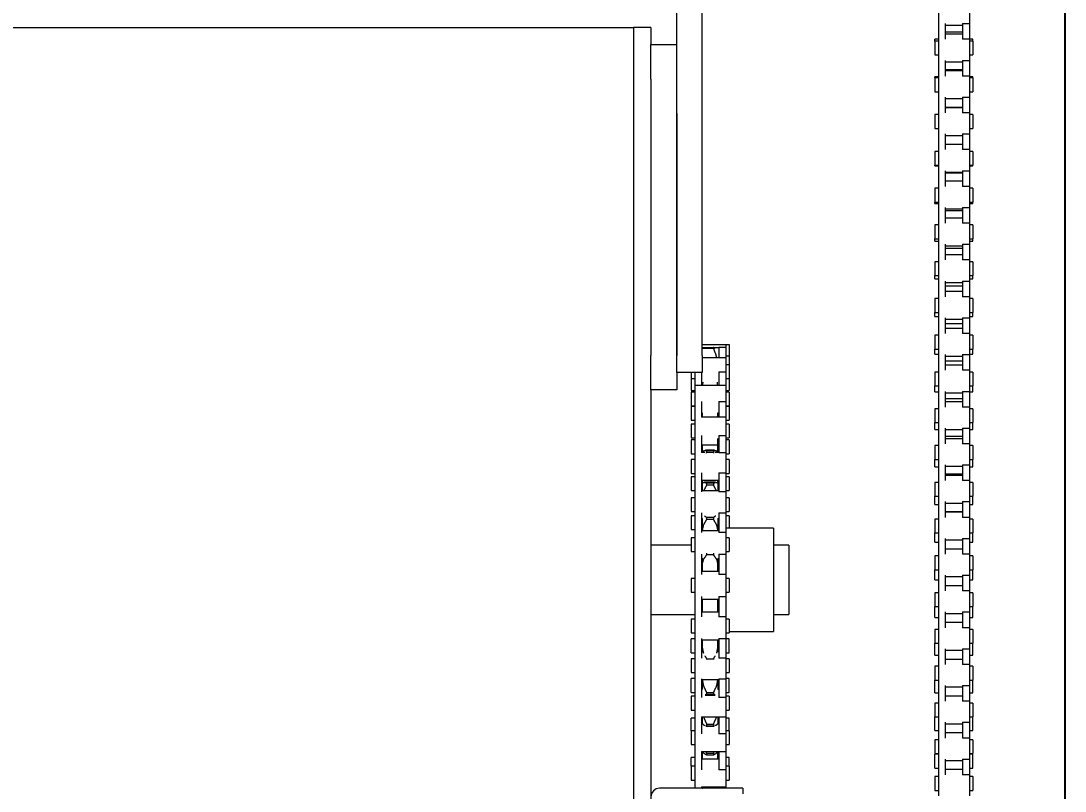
# Model space of a CAD drawing. Header units: inches. Extents: x 2.4 to 21.3, y 6.8 to 21.
# Drawn here: x 6.167 to 9.948, y 13.993 to 16.782 of the extents above; entities that cross this region are included whole.
import ezdxf

# ---------------------------------------------------------------- set-up
doc = ezdxf.new("R2010")
doc.units = ezdxf.units.IN
doc.header["$MEASUREMENT"] = 0
doc.header["$PDSIZE"] = -1
doc.layers.add('DIM', color=1, linetype='Continuous')
doc.styles.add('SLDTEXTSTYLE0', font='ARIAL.TTF', dxfattribs={"width": 0.7})
doc.dimstyles.new('SLDDIMSTYLE0', dxfattribs={"dimtxt": 0.15, "dimasz": 0.15, "dimexe": 0, "dimexo": 0.0625, "dimgap": 0.0375, "dimtad": 0, "dimtih": 1, "dimtoh": 1, "dimdec": 3, "dimlfac": 4, "dimrnd": 1e-09, "dimzin": 12, "dimdsep": 46, "dimtxsty": 'SLDTEXTSTYLE0', "dimsah": 1, "dimcen": 0.09, "dimadec": 0, "dimazin": 0, "dimtfac": 1, "dimtdec": 3, "dimtofl": 0, "dimtmove": 0, "dimatfit": 3, "dimfxl": 0, "dimtolj": 1, "dimtzin": 12, "dimarcsym": 0})

# ---------------------------------------------------------------- blocks, each defined once
blk = doc.blocks.new('*D20')
at = {"color": 0, "linetype": 'ByBlock', "lineweight": -2}
for p, q in [((8.4482, 16.8207), (8.4482, 20.6855)), ((8.5982, 20.6855), (8.7498, 20.6855)), ((9.7982, 20.6855), (9.6466, 20.6855)), ((9.9482, 13.6801), (9.9482, 20.6855))]:
    blk.add_line(p, q, dxfattribs=at)
at = {"color": 0, "linetype": 'ByBlock'}
for points in [[(8.4482, 20.6855), (8.5982, 20.7105), (8.5982, 20.6605)], [(9.9482, 20.6855), (9.7982, 20.7105), (9.7982, 20.6605)]]:
    blk.add_solid(points, dxfattribs=at)
at = {"layer": 'DEFPOINTS', "color": 0, "linetype": 'ByBlock'}
for p in [(8.4482, 16.7582), (9.9482, 13.6176)]:
    blk.add_point(p, dxfattribs=at)
at = {"color": 0, "linetype": 'ByBlock', "insert": (9.1982, 20.6855), "char_height": 0.15, "attachment_point": 5, "style": 'SLDTEXTSTYLE0'}
blk.add_mtext('6\\PSIDE ROOM', dxfattribs=at)

msp = doc.modelspace()

# ---------------------------------------------------------------- linework, layer by layer
at = {"color": 7, "linetype": 'Continuous', "lineweight": 15}
for p, q in [((8.54196, 16.57072), (8.54196, 17.10322)), ((8.63446, 15.57072), (8.63446, 17.10322)), ((9.48946, 16.84791), (9.48946, 16.77165)), ((9.60196, 16.84791), (9.60196, 16.77165)), ((2.38571, 16.75822), (8.38571, 16.75822)), ((8.44821, 16.75822), (8.38571, 16.75822)), ((8.38571, 16.75822), (8.38571, 12.25822)), ((8.44821, 16.75822), (8.44821, 16.69572)), ((9.48946, 16.77165), (9.48946, 16.7148)), ((9.51446, 16.77165), (9.51446, 16.7148)), ((9.57696, 16.77165), (9.60196, 16.77165)), ((9.57696, 16.77165), (9.57696, 16.7148)), ((9.60196, 16.77165), (9.60196, 16.7148)), ((9.47696, 16.70833), (9.47696, 16.71524)), ((9.48946, 16.71524), (9.48946, 16.63853)), ((9.60196, 16.7148), (9.57696, 16.7148)), ((9.60196, 16.7148), (9.60196, 16.63853)), ((9.61446, 16.70833), (9.61446, 16.71524)), ((8.44821, 16.57072), (8.44821, 16.69572)), ((8.44821, 16.69572), (8.54196, 16.69572)), ((8.44821, 16.69572), (8.54196, 16.69572)), ((8.44821, 16.57072), (8.44821, 16.69572)), ((9.47696, 16.70833), (9.47696, 16.65833)), ((9.61446, 16.70833), (9.61446, 16.65833)), ((9.48946, 16.63853), (9.48946, 16.58168)), ((9.51446, 16.63853), (9.51446, 16.58168)), ((9.57696, 16.63853), (9.60196, 16.63853)), ((9.57696, 16.63853), (9.57696, 16.58168)), ((9.60196, 16.63853), (9.60196, 16.58168)), ((8.44821, 16.57072), (8.44821, 15.57072)), ((8.44821, 16.57072), (8.44821, 15.57072)), ((8.54196, 16.50822), (8.54196, 16.57072)), ((9.47696, 16.57522), (9.47696, 16.57901)), ((9.47696, 16.57522), (9.47696, 16.52522)), ((9.48946, 16.58168), (9.48946, 16.50542)), ((9.60196, 16.58168), (9.57696, 16.58168)), ((9.60196, 16.58168), (9.60196, 16.50542)), ((9.61446, 16.57522), (9.61446, 16.57901)), ((9.61446, 16.57522), (9.61446, 16.52522)), ((8.54196, 16.44572), (8.54196, 16.50822)), ((9.48946, 16.50542), (9.48946, 16.44857)), ((9.51446, 16.50542), (9.51446, 16.44857)), ((9.57696, 16.50542), (9.60196, 16.50542)), ((9.57696, 16.50542), (9.57696, 16.44857)), ((9.60196, 16.50542), (9.60196, 16.44857)), ((9.48946, 16.44857), (9.48946, 16.3723)), ((9.60196, 16.44857), (9.57696, 16.44857)), ((9.60196, 16.44857), (9.60196, 16.3723)), ((8.54196, 15.57072), (8.54196, 16.44572)), ((8.54196, 16.44572), (8.54196, 15.57072)), ((8.54196, 16.44572), (8.54196, 15.57072)), ((9.47696, 16.4421), (9.47696, 16.44279)), ((9.47696, 16.4421), (9.47696, 16.3921)), ((9.61446, 16.4421), (9.61446, 16.44279)), ((9.61446, 16.4421), (9.61446, 16.3921)), ((9.48946, 16.3723), (9.48946, 16.31546)), ((9.51446, 16.3723), (9.51446, 16.31546)), ((9.57696, 16.3723), (9.60196, 16.3723)), ((9.57696, 16.3723), (9.57696, 16.31546)), ((9.60196, 16.3723), (9.60196, 16.31546)), ((9.47696, 16.30899), (9.47696, 16.25899)), ((9.48946, 16.31546), (9.48946, 16.23919)), ((9.60196, 16.31546), (9.57696, 16.31546)), ((9.60196, 16.31546), (9.60196, 16.23919)), ((9.61446, 16.30899), (9.61446, 16.25899)), ((9.47696, 16.25657), (9.47696, 16.25899)), ((9.48946, 16.23919), (9.48946, 16.18234)), ((9.51446, 16.23919), (9.51446, 16.18234)), ((9.57696, 16.23919), (9.60196, 16.23919)), ((9.57696, 16.23919), (9.57696, 16.18234)), ((9.60196, 16.23919), (9.60196, 16.18234)), ((9.61446, 16.25657), (9.61446, 16.25899)), ((9.47696, 16.17588), (9.47696, 16.12588)), ((9.48946, 16.18234), (9.48946, 16.10608)), ((9.60196, 16.18234), (9.57696, 16.18234)), ((9.60196, 16.18234), (9.60196, 16.10608)), ((9.61446, 16.17588), (9.61446, 16.12588)), ((9.47696, 16.12034), (9.47696, 16.12588)), ((9.61446, 16.12034), (9.61446, 16.12588)), ((9.48946, 16.10608), (9.48946, 16.04923)), ((9.51446, 16.10608), (9.51446, 16.04923)), ((9.57696, 16.10608), (9.60196, 16.10608)), ((9.57696, 16.10608), (9.57696, 16.04923)), ((9.60196, 16.10608), (9.60196, 16.04923)), ((9.47696, 16.04276), (9.47696, 15.99276)), ((9.48946, 16.04923), (9.48946, 15.97296)), ((9.60196, 16.04923), (9.57696, 16.04923)), ((9.60196, 16.04923), (9.60196, 15.97296)), ((9.61446, 16.04276), (9.61446, 15.99276)), ((9.47696, 15.98412), (9.47696, 15.99276)), ((9.48946, 15.97296), (9.48946, 15.91611)), ((9.51446, 15.97296), (9.51446, 15.91611)), ((9.57696, 15.97296), (9.60196, 15.97296)), ((9.57696, 15.97296), (9.57696, 15.91611)), ((9.60196, 15.97296), (9.60196, 15.91611)), ((9.61446, 15.98412), (9.61446, 15.99276)), ((9.47696, 15.90965), (9.47696, 15.85965)), ((9.48946, 15.91611), (9.48946, 15.83985)), ((9.60196, 15.91611), (9.57696, 15.91611)), ((9.60196, 15.91611), (9.60196, 15.83985)), ((9.61446, 15.90965), (9.61446, 15.85965)), ((9.47696, 15.84789), (9.47696, 15.85965)), ((9.61446, 15.84789), (9.61446, 15.85965)), ((9.48946, 15.83985), (9.48946, 15.783)), ((9.51446, 15.83985), (9.51446, 15.783)), ((9.57696, 15.83985), (9.60196, 15.83985)), ((9.57696, 15.83985), (9.57696, 15.783)), ((9.60196, 15.83985), (9.60196, 15.783)), ((9.47696, 15.77653), (9.47696, 15.72653)), ((9.48946, 15.783), (9.48946, 15.70674)), ((9.60196, 15.783), (9.57696, 15.783)), ((9.60196, 15.783), (9.60196, 15.70674)), ((9.61446, 15.77653), (9.61446, 15.72653)), ((9.47696, 15.71167), (9.47696, 15.72653)), ((9.48946, 15.70674), (9.48946, 15.64989)), ((9.51446, 15.70674), (9.51446, 15.64989)), ((9.57696, 15.70674), (9.60196, 15.70674)), ((9.57696, 15.70674), (9.57696, 15.64989)), ((9.60196, 15.70674), (9.60196, 15.64989)), ((9.61446, 15.71167), (9.61446, 15.72653)), ((9.47696, 15.64342), (9.47696, 15.59342)), ((9.48946, 15.65044), (9.48946, 15.57362)), ((9.60196, 15.64989), (9.57696, 15.64989)), ((9.60196, 15.64989), (9.60196, 15.57362)), ((9.61446, 15.64342), (9.61446, 15.59342)), ((8.63446, 15.59954), (8.69371, 15.59954)), ((8.67533, 15.5961), (8.63446, 15.5961)), ((8.65521, 15.59954), (8.69371, 15.59954)), ((8.67533, 15.59954), (8.67533, 15.5961)), ((8.69458, 15.60097), (8.69458, 15.56196)), ((8.69458, 15.60097), (8.71958, 15.60097)), ((8.71958, 15.60978), (8.71958, 15.60097)), ((8.71958, 15.60097), (8.71958, 15.56196)), ((8.73208, 15.60957), (8.73208, 15.5686)), ((9.47696, 15.57544), (9.47696, 15.59342)), ((9.61446, 15.57544), (9.61446, 15.59342)), ((8.44821, 15.44572), (8.44821, 15.57072)), ((8.44821, 15.44572), (8.44821, 15.57072)), ((8.54196, 15.50822), (8.54196, 15.57072)), ((8.63446, 15.57072), (8.63446, 15.50822)), ((8.71958, 15.56196), (8.71958, 15.51161)), ((8.73208, 15.5686), (8.73208, 15.53696)), ((9.48946, 15.57362), (9.48946, 15.51677)), ((9.51446, 15.57362), (9.51446, 15.51677)), ((9.57696, 15.57362), (9.60196, 15.57362)), ((9.57696, 15.57362), (9.57696, 15.51677)), ((9.60196, 15.57362), (9.60196, 15.51677)), ((8.63446, 15.50822), (8.54196, 15.50822)), ((8.54196, 15.50822), (8.54196, 15.44572)), ((8.54196, 15.50822), (8.54196, 15.44572)), ((8.59458, 15.50822), (8.59458, 15.48696)), ((8.60708, 15.50865), (8.60708, 15.46196)), ((8.63208, 15.50822), (8.63208, 15.46196)), ((8.69458, 15.51161), (8.69458, 15.46201)), ((8.69458, 15.51161), (8.71958, 15.51161)), ((8.71958, 15.51161), (8.71958, 15.46201)), ((8.73208, 15.53696), (8.73208, 15.52477)), ((8.73208, 15.52477), (8.73208, 15.48696)), ((9.47696, 15.51031), (9.47696, 15.46031)), ((9.48946, 15.51677), (9.48946, 15.44051)), ((9.60196, 15.51677), (9.57696, 15.51677)), ((9.60196, 15.51677), (9.60196, 15.44051)), ((9.61446, 15.51031), (9.61446, 15.46031)), ((8.59458, 15.48696), (8.59458, 15.44348)), ((8.73208, 15.48696), (8.73208, 15.44348)), ((8.54196, 15.44572), (8.44821, 15.44572)), ((8.54196, 15.44572), (8.44821, 15.44572)), ((8.44821, 15.44572), (8.44821, 12.25822)), ((8.59458, 15.43725), (8.59458, 15.42159)), ((8.60708, 15.46225), (8.60708, 15.43092)), ((8.60708, 15.43092), (8.60708, 15.40418)), ((8.63421, 15.46443), (8.63421, 15.46196)), ((8.69083, 15.46443), (8.69083, 15.46196)), ((8.71958, 15.46225), (8.71958, 15.40418)), ((8.73208, 15.43725), (8.73208, 15.42159)), ((9.47696, 15.43922), (9.47696, 15.46031)), ((9.48946, 15.44051), (9.48946, 15.38366)), ((9.51446, 15.44051), (9.51446, 15.38366)), ((9.57696, 15.44051), (9.60196, 15.44051)), ((9.57696, 15.44051), (9.57696, 15.38366)), ((9.60196, 15.44051), (9.60196, 15.38366)), ((9.61446, 15.43922), (9.61446, 15.46031)), ((8.59458, 15.42159), (8.59458, 15.38725)), ((8.60708, 15.40418), (8.60708, 15.34687)), ((8.63208, 15.40418), (8.63208, 15.34687)), ((8.69458, 15.40418), (8.71958, 15.40418)), ((8.69458, 15.40418), (8.69458, 15.34679)), ((8.71958, 15.40418), (8.71958, 15.34679)), ((8.73208, 15.42159), (8.73208, 15.38725)), ((8.59458, 15.38628), (8.59458, 15.33628)), ((8.63421, 15.36225), (8.63421, 15.34687)), ((8.69083, 15.34687), (8.69083, 15.36225)), ((8.73208, 15.38628), (8.73208, 15.33628)), ((9.47696, 15.37719), (9.47696, 15.32719)), ((9.48946, 15.38366), (9.48946, 15.30739)), ((9.60196, 15.38366), (9.57696, 15.38366)), ((9.60196, 15.38366), (9.60196, 15.30739)), ((9.61446, 15.37719), (9.61446, 15.32719)), ((8.59458, 15.32187), (8.59458, 15.30251)), ((8.60708, 15.34679), (8.60708, 15.30815)), ((8.71958, 15.34679), (8.69458, 15.34679)), ((8.71958, 15.34679), (8.71958, 15.28128)), ((8.73208, 15.32187), (8.73208, 15.30251)), ((9.47696, 15.32507), (9.47696, 15.32719)), ((9.47696, 15.303), (9.47696, 15.32507)), ((9.61446, 15.32507), (9.61446, 15.32719)), ((9.61446, 15.303), (9.61446, 15.32507)), ((8.59458, 15.30251), (8.59458, 15.27187)), ((8.60708, 15.30815), (8.60708, 15.28128)), ((8.60708, 15.28128), (8.60708, 15.21857)), ((8.63208, 15.28066), (8.63208, 15.21857)), ((8.69458, 15.28128), (8.71958, 15.28128)), ((8.69458, 15.28128), (8.69458, 15.21746)), ((8.71958, 15.28128), (8.71958, 15.21746)), ((8.73208, 15.30251), (8.73208, 15.27187)), ((9.48946, 15.30739), (9.48946, 15.25055)), ((9.51446, 15.30739), (9.51446, 15.25055)), ((9.57696, 15.30739), (9.60196, 15.30739)), ((9.57696, 15.30739), (9.57696, 15.25055)), ((9.60196, 15.30739), (9.60196, 15.25055)), ((8.59458, 15.26463), (8.59458, 15.21463)), ((8.63421, 15.24687), (8.63421, 15.22289)), ((8.69083, 15.24869), (8.69083, 15.26958)), ((8.69083, 15.22289), (8.69083, 15.24687)), ((8.73208, 15.26463), (8.73208, 15.21463)), ((9.47696, 15.24408), (9.47696, 15.19408)), ((9.48946, 15.25055), (9.48946, 15.17428)), ((9.60196, 15.25055), (9.57696, 15.25055)), ((9.60196, 15.25055), (9.60196, 15.17428)), ((9.61446, 15.24408), (9.61446, 15.19408)), ((8.60708, 15.21746), (8.60708, 15.17219)), ((8.63421, 15.22289), (8.63421, 15.21857)), ((8.64971, 15.22692), (8.64971, 15.21918)), ((8.64971, 15.22692), (8.67533, 15.22692)), ((8.67533, 15.21918), (8.64971, 15.21918)), ((8.67533, 15.22692), (8.67533, 15.21918)), ((8.69083, 15.22289), (8.69083, 15.21857)), ((8.71958, 15.21746), (8.69458, 15.21746)), ((8.71958, 15.21746), (8.71958, 15.14583)), ((8.59458, 15.19357), (8.59458, 15.17038)), ((8.59458, 15.17038), (8.59458, 15.14357)), ((8.60708, 15.17219), (8.60708, 15.14583)), ((8.73208, 15.19357), (8.73208, 15.17038)), ((8.73208, 15.17038), (8.73208, 15.14357)), ((9.47696, 15.18885), (9.47696, 15.19408)), ((9.47696, 15.16677), (9.47696, 15.18885)), ((9.48946, 15.17428), (9.48946, 15.11743)), ((9.51446, 15.17428), (9.51446, 15.11743)), ((9.57696, 15.17428), (9.60196, 15.17428)), ((9.57696, 15.17428), (9.57696, 15.11743)), ((9.60196, 15.17428), (9.60196, 15.11743)), ((9.61446, 15.18885), (9.61446, 15.19408)), ((9.61446, 15.16677), (9.61446, 15.18885)), ((8.59458, 15.13143), (8.59458, 15.08143)), ((8.60708, 15.14583), (8.60708, 15.07712)), ((8.63208, 15.14583), (8.63208, 15.07712)), ((8.69458, 15.14583), (8.71958, 15.14583)), ((8.69458, 15.14583), (8.69458, 15.07712)), ((8.71958, 15.14583), (8.71958, 15.07712)), ((8.73208, 15.13143), (8.73208, 15.08143)), ((8.63421, 15.11857), (8.63421, 15.11398)), ((8.63421, 15.11398), (8.63421, 15.08043)), ((8.64971, 15.10894), (8.64971, 15.10073)), ((8.64971, 15.10894), (8.67533, 15.10894)), ((8.67533, 15.10073), (8.64971, 15.10073)), ((8.67533, 15.10894), (8.67533, 15.10073)), ((8.69083, 15.11398), (8.69083, 15.11857)), ((8.69083, 15.11398), (8.69083, 15.08043)), ((9.47696, 15.11097), (9.47696, 15.06097)), ((9.48946, 15.11743), (9.48946, 15.04117)), ((9.60196, 15.11743), (9.57696, 15.11743)), ((9.60196, 15.11743), (9.60196, 15.04117)), ((9.61446, 15.11097), (9.61446, 15.06097)), ((8.59458, 15.05543), (8.59458, 15.02837)), ((8.60708, 15.07712), (8.60708, 15.02631)), ((8.71958, 15.07712), (8.69458, 15.07712)), ((8.71958, 15.07712), (8.71958, 15.00109)), ((8.73208, 15.05543), (8.73208, 15.02837)), ((9.47696, 15.05262), (9.47696, 15.06097)), ((9.47696, 15.03055), (9.47696, 15.05262)), ((9.61446, 15.05262), (9.61446, 15.06097)), ((9.61446, 15.03055), (9.61446, 15.05262)), ((8.59458, 15.02837), (8.59458, 15.00543)), ((8.60708, 15.02631), (8.60708, 15.00109)), ((8.73208, 15.02837), (8.73208, 15.00543)), ((9.48946, 15.04117), (9.48946, 14.98432)), ((9.51446, 15.04117), (9.51446, 14.98432)), ((9.57696, 15.04117), (9.60196, 15.04117)), ((9.57696, 15.04117), (9.57696, 14.98432)), ((9.60196, 15.04117), (9.60196, 14.98432)), ((8.59458, 14.98989), (8.59458, 14.93989)), ((8.60708, 15.00109), (8.60708, 14.92913)), ((8.63208, 15.00109), (8.63208, 14.92913)), ((8.63421, 14.98043), (8.63421, 14.93577)), ((8.64971, 14.98495), (8.64971, 14.97641)), ((8.64971, 14.98495), (8.67533, 14.98495)), ((8.67533, 14.97641), (8.64971, 14.97641)), ((8.67533, 14.98495), (8.67533, 14.97641)), ((8.69083, 14.98043), (8.69083, 14.93577)), ((8.69458, 15.00109), (8.71958, 15.00109)), ((8.69458, 15.00109), (8.69458, 14.92913)), ((8.71958, 15.00109), (8.71958, 14.92913)), ((8.73208, 14.98989), (8.73208, 14.94572)), ((9.47696, 14.97785), (9.47696, 14.92785)), ((9.48946, 14.98432), (9.48946, 14.90805)), ((9.60196, 14.98432), (9.57696, 14.98432)), ((9.60196, 14.98432), (9.60196, 14.90805)), ((9.61446, 14.97785), (9.61446, 14.92785)), ((8.89202, 14.94572), (8.89202, 14.85681)), ((8.59458, 14.91077), (8.59458, 14.87989)), ((8.60708, 14.92913), (8.60708, 14.87401)), ((8.71958, 14.92913), (8.69458, 14.92913)), ((8.71958, 14.92913), (8.71958, 14.85053)), ((8.73208, 14.91077), (8.73208, 14.87989)), ((9.47696, 14.9164), (9.47696, 14.92785)), ((9.47696, 14.89432), (9.47696, 14.9164)), ((9.48946, 14.90805), (9.48946, 14.85121)), ((9.51446, 14.90805), (9.51446, 14.85121)), ((9.57696, 14.90805), (9.60196, 14.90805)), ((9.57696, 14.90805), (9.57696, 14.85121)), ((9.60196, 14.90805), (9.60196, 14.85121)), ((9.61446, 14.9164), (9.61446, 14.92785)), ((9.61446, 14.89432), (9.61446, 14.9164)), ((8.59458, 14.87989), (8.59458, 14.86077)), ((8.60708, 14.87401), (8.60708, 14.85053)), ((8.73208, 14.87989), (8.73208, 14.86077)), ((8.94821, 14.88322), (8.94821, 14.63322)), ((8.60708, 14.85053), (8.60708, 14.77705)), ((8.63208, 14.85053), (8.63208, 14.77705)), ((8.63421, 14.83577), (8.63421, 14.81353)), ((8.64971, 14.85485), (8.64971, 14.84835)), ((8.67533, 14.84835), (8.64971, 14.84835)), ((8.67533, 14.85485), (8.67533, 14.84835)), ((8.69083, 14.83577), (8.69083, 14.81353)), ((8.69458, 14.85053), (8.71958, 14.85053)), ((8.69458, 14.85053), (8.69458, 14.77705)), ((8.71958, 14.85053), (8.71958, 14.77705)), ((8.89202, 14.85681), (8.89202, 14.57072)), ((9.47696, 14.84474), (9.47696, 14.79474)), ((9.48946, 14.85121), (9.48946, 14.77494)), ((9.60196, 14.85121), (9.57696, 14.85121)), ((9.60196, 14.85121), (9.60196, 14.77494)), ((9.61446, 14.84474), (9.61446, 14.79474)), ((8.63421, 14.81353), (8.63421, 14.78804)), ((8.69083, 14.78804), (8.69083, 14.81353)), ((9.47696, 14.78017), (9.47696, 14.79474)), ((9.61446, 14.78017), (9.61446, 14.79474)), ((8.59458, 14.76304), (8.59458, 14.72849)), ((8.60708, 14.77705), (8.60708, 14.71893)), ((8.71958, 14.77705), (8.69458, 14.77705)), ((8.71958, 14.77705), (8.71958, 14.69775)), ((8.73208, 14.76304), (8.73208, 14.72849)), ((9.47696, 14.7581), (9.47696, 14.78017)), ((9.48946, 14.77494), (9.48946, 14.71809)), ((9.51446, 14.77494), (9.51446, 14.71809)), ((9.57696, 14.77494), (9.60196, 14.77494)), ((9.57696, 14.77494), (9.57696, 14.71809)), ((9.60196, 14.77494), (9.60196, 14.71809)), ((9.61446, 14.7581), (9.61446, 14.78017)), ((8.59458, 14.72849), (8.59458, 14.71304)), ((8.60708, 14.71893), (8.60708, 14.69775)), ((8.73208, 14.72849), (8.73208, 14.71304)), ((9.47696, 14.71163), (9.47696, 14.66163)), ((9.48946, 14.71809), (9.48946, 14.64183)), ((9.60196, 14.71809), (9.57696, 14.71809)), ((9.60196, 14.71809), (9.60196, 14.64183)), ((9.61446, 14.71163), (9.61446, 14.66163)), ((8.60708, 14.69775), (8.60708, 14.62452)), ((8.63208, 14.69779), (8.63208, 14.62452)), ((8.63421, 14.68804), (8.63421, 14.64081)), ((8.69083, 14.64081), (8.69083, 14.68804)), ((8.69458, 14.69775), (8.71958, 14.69775)), ((8.69458, 14.69775), (8.69458, 14.62452)), ((8.71958, 14.69775), (8.71958, 14.62452)), ((9.47696, 14.64395), (9.47696, 14.66163)), ((9.47696, 14.62187), (9.47696, 14.64395)), ((9.48946, 14.64183), (9.48946, 14.58498)), ((9.51446, 14.64183), (9.51446, 14.58498)), ((9.57696, 14.64183), (9.60196, 14.64183)), ((9.57696, 14.64183), (9.57696, 14.58498)), ((9.60196, 14.64183), (9.60196, 14.58498)), ((9.61446, 14.64395), (9.61446, 14.66163)), ((9.61446, 14.62187), (9.61446, 14.64395)), ((8.59458, 14.61581), (8.59458, 14.5778)), ((8.60708, 14.62452), (8.60708, 14.56479)), ((8.71958, 14.62452), (8.69458, 14.62452)), ((8.71958, 14.62452), (8.71958, 14.54643)), ((8.73208, 14.61581), (8.73208, 14.5778)), ((8.59458, 14.5778), (8.59458, 14.56581)), ((8.60708, 14.56479), (8.60708, 14.54643)), ((8.73208, 14.5778), (8.73208, 14.56581)), ((9.47696, 14.57851), (9.47696, 14.52851)), ((9.48946, 14.58498), (9.48946, 14.50871)), ((9.60196, 14.58498), (9.57696, 14.58498)), ((9.60196, 14.58498), (9.60196, 14.50871)), ((9.61446, 14.57851), (9.61446, 14.52851)), ((8.59458, 14.51215), (8.59458, 14.54404)), ((8.60708, 14.54643), (8.60708, 14.47519)), ((8.63208, 14.54643), (8.63208, 14.47519)), ((8.63421, 14.54081), (8.63421, 14.51832)), ((8.69083, 14.51832), (8.69083, 14.54081)), ((8.69458, 14.54643), (8.71958, 14.54643)), ((8.69458, 14.54643), (8.69458, 14.47519)), ((8.71958, 14.54643), (8.71958, 14.47519)), ((8.73208, 14.51215), (8.73208, 14.54404)), ((9.47696, 14.50773), (9.47696, 14.52851)), ((9.61446, 14.50773), (9.61446, 14.52851)), ((8.59458, 14.49404), (8.59458, 14.51215)), ((8.63421, 14.51832), (8.63421, 14.49758)), ((8.69083, 14.51832), (8.69083, 14.49758)), ((8.73208, 14.49404), (8.73208, 14.51215)), ((9.47696, 14.48565), (9.47696, 14.50773)), ((9.48946, 14.50871), (9.48946, 14.45186)), ((9.51446, 14.50871), (9.51446, 14.45186)), ((9.57696, 14.50871), (9.60196, 14.50871)), ((9.57696, 14.50871), (9.57696, 14.45186)), ((9.60196, 14.50871), (9.60196, 14.45186)), ((9.61446, 14.48565), (9.61446, 14.50773)), ((8.59458, 14.47258), (8.59458, 14.43143)), ((8.60708, 14.47519), (8.60708, 14.41528)), ((8.64971, 14.47218), (8.64971, 14.4702)), ((8.64971, 14.47218), (8.67533, 14.47218)), ((8.67533, 14.47218), (8.67533, 14.4702)), ((8.71958, 14.47519), (8.69458, 14.47519)), ((8.71958, 14.47519), (8.71958, 14.40018)), ((8.73208, 14.47258), (8.73208, 14.43143)), ((9.47696, 14.4454), (9.47696, 14.3954)), ((9.48946, 14.45186), (9.48946, 14.3756)), ((9.60196, 14.45186), (9.57696, 14.45186)), ((9.60196, 14.45186), (9.60196, 14.3756)), ((9.61446, 14.4454), (9.61446, 14.3954)), ((8.59458, 14.43143), (8.59458, 14.42258)), ((8.60708, 14.41528), (8.60708, 14.40018)), ((8.73208, 14.43143), (8.73208, 14.42258)), ((8.59458, 14.369), (8.59458, 14.40089)), ((8.59458, 14.35089), (8.59458, 14.369)), ((8.60708, 14.40089), (8.60708, 14.33264)), ((8.63208, 14.40004), (8.63208, 14.33264)), ((8.63421, 14.39758), (8.63421, 14.36181)), ((8.69083, 14.39758), (8.69083, 14.36181)), ((8.69458, 14.40018), (8.71958, 14.40018)), ((8.69458, 14.40018), (8.69458, 14.33264)), ((8.71958, 14.40018), (8.71958, 14.33264)), ((8.73208, 14.369), (8.73208, 14.40089)), ((8.73208, 14.35089), (8.73208, 14.369)), ((9.47696, 14.3715), (9.47696, 14.3954)), ((9.47696, 14.34942), (9.47696, 14.3715)), ((9.48946, 14.3756), (9.48946, 14.31875)), ((9.51446, 14.3756), (9.51446, 14.31875)), ((9.57696, 14.3756), (9.60196, 14.3756)), ((9.57696, 14.3756), (9.57696, 14.31875)), ((9.60196, 14.3756), (9.60196, 14.31875)), ((9.61446, 14.3715), (9.61446, 14.3954)), ((9.61446, 14.34942), (9.61446, 14.3715)), ((8.59458, 14.33681), (8.59458, 14.29291)), ((8.60708, 14.33264), (8.60708, 14.274)), ((8.64971, 14.35077), (8.64971, 14.3428)), ((8.64971, 14.35077), (8.67533, 14.35077)), ((8.67533, 14.3428), (8.64971, 14.3428)), ((8.67533, 14.35077), (8.67533, 14.3428)), ((8.71958, 14.33264), (8.69458, 14.33264)), ((8.71958, 14.33264), (8.71958, 14.26252)), ((8.73208, 14.33681), (8.73208, 14.29291)), ((9.47696, 14.31228), (9.47696, 14.26228)), ((9.48946, 14.31875), (9.48946, 14.24249)), ((9.60196, 14.31875), (9.57696, 14.31875)), ((9.60196, 14.31875), (9.60196, 14.24249)), ((9.61446, 14.31228), (9.61446, 14.26228)), ((8.59458, 14.29291), (8.59458, 14.28681)), ((8.59458, 14.22586), (8.59458, 14.25775)), ((8.60708, 14.274), (8.60708, 14.26252)), ((8.60708, 14.26181), (8.60708, 14.2003)), ((8.63208, 14.26181), (8.63208, 14.2003)), ((8.63421, 14.26181), (8.63421, 14.23783)), ((8.69083, 14.26181), (8.69083, 14.23783)), ((8.69458, 14.26252), (8.71958, 14.26252)), ((8.69458, 14.26252), (8.69458, 14.2003)), ((8.71958, 14.26252), (8.71958, 14.2003)), ((8.73208, 14.29291), (8.73208, 14.28681)), ((8.73208, 14.22586), (8.73208, 14.25775)), ((9.47696, 14.23528), (9.47696, 14.26228)), ((9.61446, 14.23528), (9.61446, 14.26228)), ((8.59458, 14.21173), (8.59458, 14.22586)), ((8.63421, 14.23783), (8.63421, 14.23673)), ((8.64971, 14.23633), (8.64971, 14.2289)), ((8.64971, 14.23633), (8.67533, 14.23633)), ((8.67533, 14.2289), (8.64971, 14.2289)), ((8.67533, 14.23633), (8.67533, 14.2289)), ((8.69083, 14.23673), (8.69083, 14.23783)), ((8.73208, 14.21173), (8.73208, 14.22586)), ((9.47696, 14.2132), (9.47696, 14.23528)), ((9.48946, 14.24249), (9.48946, 14.18564)), ((9.51446, 14.24249), (9.51446, 14.18564)), ((9.57696, 14.24249), (9.60196, 14.24249)), ((9.57696, 14.24249), (9.57696, 14.18564)), ((9.60196, 14.24249), (9.60196, 14.18564)), ((9.61446, 14.2132), (9.61446, 14.23528)), ((8.59458, 14.21173), (8.59458, 14.16553)), ((8.60708, 14.2003), (8.60708, 14.14433)), ((8.71958, 14.2003), (8.69458, 14.2003)), ((8.71958, 14.2003), (8.71958, 14.13675)), ((8.73208, 14.21173), (8.73208, 14.16553)), ((9.48946, 14.18564), (9.48946, 14.10937)), ((9.60196, 14.18564), (9.57696, 14.18564)), ((9.60196, 14.18564), (9.60196, 14.10937)), ((8.59458, 14.16553), (8.59458, 14.16173)), ((8.60708, 14.14433), (8.60708, 14.13675)), ((8.73208, 14.16553), (8.73208, 14.16173)), ((9.47696, 14.17917), (9.47696, 14.12917)), ((9.61446, 14.17917), (9.61446, 14.12917)), ((8.59458, 14.08355), (8.59458, 14.11461)), ((8.60708, 14.13675), (8.60708, 14.07068)), ((8.63208, 14.13675), (8.63208, 14.07068)), ((8.63421, 14.13673), (8.63421, 14.10855)), ((8.64971, 14.13083), (8.64971, 14.12407)), ((8.64971, 14.13083), (8.67533, 14.13083)), ((8.67533, 14.12407), (8.64971, 14.12407)), ((8.67533, 14.13083), (8.67533, 14.12407)), ((8.69083, 14.10855), (8.69083, 14.13673)), ((8.69458, 14.13675), (8.71958, 14.13675)), ((8.69458, 14.13675), (8.69458, 14.07068)), ((8.71958, 14.13675), (8.71958, 14.07068)), ((8.73208, 14.08355), (8.73208, 14.11461)), ((9.47696, 14.09905), (9.47696, 14.12698)), ((9.48946, 14.10937), (9.48946, 14.05252)), ((9.51446, 14.10937), (9.51446, 14.05252)), ((9.57696, 14.10937), (9.60196, 14.10937)), ((9.57696, 14.10937), (9.57696, 14.05252)), ((9.60196, 14.10937), (9.60196, 14.05252)), ((9.61446, 14.09905), (9.61446, 14.12698)), ((8.59458, 14.08355), (8.59458, 14.03355)), ((8.60708, 14.07068), (8.60708, 14.00856)), ((8.71958, 14.07068), (8.69458, 14.07068)), ((8.71958, 14.07068), (8.71958, 14.00856)), ((8.73208, 14.08355), (8.73208, 14.03355)), ((9.47696, 14.07698), (9.47696, 14.09905)), ((9.61446, 14.07698), (9.61446, 14.09905)), ((9.47696, 14.04606), (9.47696, 13.99606)), ((9.48946, 14.05198), (9.48946, 13.97626)), ((9.60196, 14.05252), (9.57696, 14.05252)), ((9.60196, 14.05252), (9.60196, 13.97626)), ((9.61446, 14.04606), (9.61446, 13.99606)), ((8.60708, 14.00856), (8.60708, 14.0036)), ((8.63208, 14.00856), (8.63208, 14.0036)), ((8.63421, 14.00855), (8.63421, 14.0036)), ((8.69083, 14.00855), (8.69083, 14.0036)), ((8.69458, 14.00856), (8.71958, 14.00856)), ((8.69458, 14.00856), (8.69458, 14.0036)), ((8.71958, 14.00856), (8.71958, 14.0036)), ((8.78071, 14.0036), (8.78071, 13.98337))]:
    msp.add_line(p, q, dxfattribs=at)
msp.add_arc((8.47946, 13.97235), 0.03125, 90, 180, dxfattribs=at)
for points in [[(9.51446, 16.76644), (9.57696, 16.76644)], [(9.48946, 16.71524), (9.47696, 16.71524)], [(9.57696, 16.74024), (9.51446, 16.74024)], [(9.57696, 16.73333), (9.51446, 16.73333)], [(9.61446, 16.71524), (9.60196, 16.71524)], [(9.48946, 16.70833), (9.47696, 16.70833)], [(9.61446, 16.70833), (9.60196, 16.70833)], [(9.47696, 16.65833), (9.48946, 16.65833)], [(9.60196, 16.65833), (9.61446, 16.65833)], [(9.51446, 16.63333), (9.57696, 16.63333)], [(9.57696, 16.60401), (9.51446, 16.60401)], [(9.57696, 16.60022), (9.51446, 16.60022)], [(9.48946, 16.57901), (9.47696, 16.57901)], [(9.48946, 16.57522), (9.47696, 16.57522)], [(9.61446, 16.57901), (9.60196, 16.57901)], [(9.61446, 16.57522), (9.60196, 16.57522)], [(9.47696, 16.52522), (9.48946, 16.52522)], [(9.60196, 16.52522), (9.61446, 16.52522)], [(9.51446, 16.50022), (9.57696, 16.50022)], [(9.57696, 16.46779), (9.51446, 16.46779)], [(9.57696, 16.4671), (9.51446, 16.4671)], [(9.48946, 16.44279), (9.47696, 16.44279)], [(9.48946, 16.4421), (9.47696, 16.4421)], [(9.61446, 16.44279), (9.60196, 16.44279)], [(9.61446, 16.4421), (9.60196, 16.4421)], [(9.47696, 16.3921), (9.48946, 16.3921)], [(9.60196, 16.3921), (9.61446, 16.3921)], [(9.51446, 16.3671), (9.57696, 16.3671)], [(9.48946, 16.30899), (9.47696, 16.30899)], [(9.57696, 16.33399), (9.51446, 16.33399)], [(9.61446, 16.30899), (9.60196, 16.30899)], [(9.47696, 16.25899), (9.48946, 16.25899)], [(9.47696, 16.25657), (9.48946, 16.25657)], [(9.51446, 16.23399), (9.57696, 16.23399)], [(9.51446, 16.23157), (9.57696, 16.23157)], [(9.60196, 16.25899), (9.61446, 16.25899)], [(9.60196, 16.25657), (9.61446, 16.25657)], [(9.57696, 16.20088), (9.51446, 16.20088)], [(9.48946, 16.17588), (9.47696, 16.17588)], [(9.61446, 16.17588), (9.60196, 16.17588)], [(9.47696, 16.12588), (9.48946, 16.12588)], [(9.47696, 16.12034), (9.48946, 16.12034)], [(9.60196, 16.12588), (9.61446, 16.12588)], [(9.60196, 16.12034), (9.61446, 16.12034)], [(9.51446, 16.10088), (9.57696, 16.10088)], [(9.51446, 16.09534), (9.57696, 16.09534)], [(9.48946, 16.04276), (9.47696, 16.04276)], [(9.57696, 16.06776), (9.51446, 16.06776)], [(9.61446, 16.04276), (9.60196, 16.04276)], [(9.47696, 15.99276), (9.48946, 15.99276)], [(9.47696, 15.98412), (9.48946, 15.98412)], [(9.51446, 15.96776), (9.57696, 15.96776)], [(9.51446, 15.95912), (9.57696, 15.95912)], [(9.60196, 15.99276), (9.61446, 15.99276)], [(9.60196, 15.98412), (9.61446, 15.98412)], [(9.57696, 15.93465), (9.51446, 15.93465)], [(9.48946, 15.90965), (9.47696, 15.90965)], [(9.61446, 15.90965), (9.60196, 15.90965)], [(9.47696, 15.85965), (9.48946, 15.85965)], [(9.47696, 15.84789), (9.48946, 15.84789)], [(9.60196, 15.85965), (9.61446, 15.85965)], [(9.60196, 15.84789), (9.61446, 15.84789)], [(9.51446, 15.83465), (9.57696, 15.83465)], [(9.51446, 15.82289), (9.57696, 15.82289)], [(9.48946, 15.77653), (9.47696, 15.77653)], [(9.57696, 15.80153), (9.51446, 15.80153)], [(9.61446, 15.77653), (9.60196, 15.77653)], [(9.47696, 15.72653), (9.48946, 15.72653)], [(9.47696, 15.71167), (9.48946, 15.71167)], [(9.51446, 15.70153), (9.57696, 15.70153)], [(9.60196, 15.72653), (9.61446, 15.72653)], [(9.60196, 15.71167), (9.61446, 15.71167)], [(9.51446, 15.68667), (9.57696, 15.68667)], [(9.57696, 15.66842), (9.51446, 15.66842)], [(9.48946, 15.64342), (9.47696, 15.64342)], [(9.61446, 15.64342), (9.60196, 15.64342)], [(8.67533, 15.60074), (8.67882, 15.59594)], [(8.68414, 15.57291), (8.67533, 15.5961)], [(9.47696, 15.59342), (9.48946, 15.59342)], [(9.60196, 15.59342), (9.61446, 15.59342)], [(8.71958, 15.56196), (8.63446, 15.56196)], [(8.68718, 15.56217), (8.68414, 15.57291)], [(8.71958, 15.5686), (8.73208, 15.5686)], [(9.47696, 15.57544), (9.48946, 15.57544)], [(9.51446, 15.56842), (9.57696, 15.56842)], [(9.51446, 15.55044), (9.57696, 15.55044)], [(9.60196, 15.57544), (9.61446, 15.57544)], [(8.73208, 15.53696), (8.71958, 15.53696)], [(9.48946, 15.51031), (9.47696, 15.51031)], [(9.57696, 15.53531), (9.51446, 15.53531)], [(9.61446, 15.51031), (9.60196, 15.51031)], [(8.59458, 15.48696), (8.60708, 15.48696)], [(8.63615, 15.47337), (8.63474, 15.46225)], [(8.6903, 15.46225), (8.68889, 15.47337)], [(8.71958, 15.48696), (8.73208, 15.48696)], [(8.59458, 15.44348), (8.60708, 15.44348)], [(8.60708, 15.43725), (8.59458, 15.43725)], [(8.71958, 15.46225), (8.60708, 15.46225)], [(8.71958, 15.44348), (8.73208, 15.44348)], [(8.73208, 15.43725), (8.71958, 15.43725)], [(9.47696, 15.46031), (9.48946, 15.46031)], [(9.47696, 15.43922), (9.48946, 15.43922)], [(9.51446, 15.43531), (9.57696, 15.43531)], [(9.60196, 15.46031), (9.61446, 15.46031)], [(9.60196, 15.43922), (9.61446, 15.43922)], [(9.51446, 15.41422), (9.57696, 15.41422)], [(9.57696, 15.40219), (9.51446, 15.40219)], [(8.59458, 15.38725), (8.60708, 15.38725)], [(8.60708, 15.38628), (8.59458, 15.38628)], [(8.63208, 15.36225), (8.63421, 15.36225)], [(8.69083, 15.36225), (8.69458, 15.36225)], [(8.71958, 15.38725), (8.73208, 15.38725)], [(8.73208, 15.38628), (8.71958, 15.38628)], [(9.48946, 15.37719), (9.47696, 15.37719)], [(9.61446, 15.37719), (9.60196, 15.37719)], [(8.59458, 15.33628), (8.60708, 15.33628)], [(8.60708, 15.32187), (8.59458, 15.32187)], [(8.69458, 15.34687), (8.63208, 15.34687)], [(8.71958, 15.33628), (8.73208, 15.33628)], [(8.73208, 15.32187), (8.71958, 15.32187)], [(9.47696, 15.32719), (9.48946, 15.32719)], [(9.60196, 15.32719), (9.61446, 15.32719)], [(9.47696, 15.303), (9.48946, 15.303)], [(9.51446, 15.30219), (9.57696, 15.30219)], [(9.51446, 15.278), (9.57696, 15.278)], [(9.60196, 15.303), (9.61446, 15.303)], [(8.59458, 15.27187), (8.60708, 15.27187)], [(8.60708, 15.26463), (8.59458, 15.26463)], [(8.63208, 15.24687), (8.69458, 15.24687)], [(8.71958, 15.27187), (8.73208, 15.27187)], [(8.73208, 15.26463), (8.71958, 15.26463)], [(9.48946, 15.24408), (9.47696, 15.24408)], [(9.57696, 15.26908), (9.51446, 15.26908)], [(9.61446, 15.24408), (9.60196, 15.24408)], [(8.59458, 15.21463), (8.60708, 15.21463)], [(8.64372, 15.21857), (8.63208, 15.21857)], [(8.63421, 15.22289), (8.63429, 15.22197)], [(8.63524, 15.22251), (8.63786, 15.22396)], [(8.63786, 15.22396), (8.6409, 15.22635)], [(8.6409, 15.22635), (8.64971, 15.22692)], [(8.67916, 15.22776), (8.64588, 15.22776)], [(8.64971, 15.21918), (8.64861, 15.2168)], [(8.67533, 15.22692), (8.68414, 15.22635)], [(8.67633, 15.21703), (8.67533, 15.21918)], [(8.69458, 15.21857), (8.68132, 15.21857)], [(8.68414, 15.22635), (8.68718, 15.22396)], [(8.68718, 15.22396), (8.68979, 15.22251)], [(8.69075, 15.22197), (8.69083, 15.22289)], [(8.71958, 15.21463), (8.73208, 15.21463)], [(8.60708, 15.19357), (8.59458, 15.19357)], [(8.73208, 15.19357), (8.71958, 15.19357)], [(9.47696, 15.19408), (9.48946, 15.19408)], [(9.47696, 15.16677), (9.48946, 15.16677)], [(9.51446, 15.16908), (9.57696, 15.16908)], [(9.60196, 15.19408), (9.61446, 15.19408)], [(9.60196, 15.16677), (9.61446, 15.16677)], [(8.59458, 15.14357), (8.60708, 15.14357)], [(8.60708, 15.13143), (8.59458, 15.13143)], [(8.71958, 15.14357), (8.73208, 15.14357)], [(8.73208, 15.13143), (8.71958, 15.13143)], [(9.51446, 15.14177), (9.57696, 15.14177)], [(9.57696, 15.13597), (9.51446, 15.13597)], [(8.63208, 15.11857), (8.69458, 15.11857)], [(8.63421, 15.11398), (8.63429, 15.11231)], [(8.63684, 15.11099), (8.63786, 15.11046)], [(8.63786, 15.11046), (8.6409, 15.1114)], [(8.64971, 15.10073), (8.6409, 15.08369)], [(8.68221, 15.11162), (8.64283, 15.11162)], [(8.64283, 15.11086), (8.64971, 15.10894)], [(8.67533, 15.10894), (8.68221, 15.11086)], [(8.68414, 15.08369), (8.67533, 15.10073)], [(8.68414, 15.1114), (8.68718, 15.11046)], [(8.68718, 15.11046), (8.6882, 15.11099)], [(8.69075, 15.11231), (8.69083, 15.11398)], [(9.48946, 15.11097), (9.47696, 15.11097)], [(9.61446, 15.11097), (9.60196, 15.11097)], [(8.59458, 15.08143), (8.60708, 15.08143)], [(8.60708, 15.05543), (8.59458, 15.05543)], [(8.69458, 15.08043), (8.63208, 15.08043)], [(8.6409, 15.08369), (8.6394, 15.08043)], [(8.68564, 15.08043), (8.68414, 15.08369)], [(8.71958, 15.08143), (8.73208, 15.08143)], [(8.73208, 15.05543), (8.71958, 15.05543)], [(9.47696, 15.06097), (9.48946, 15.06097)], [(9.60196, 15.06097), (9.61446, 15.06097)], [(9.47696, 15.03055), (9.48946, 15.03055)], [(9.51446, 15.03597), (9.57696, 15.03597)], [(9.60196, 15.03055), (9.61446, 15.03055)], [(8.59458, 15.00543), (8.60708, 15.00543)], [(8.60708, 14.98989), (8.59458, 14.98989)], [(8.63208, 14.98043), (8.63494, 14.98043)], [(8.64971, 14.97641), (8.6409, 14.96159)], [(8.64218, 14.98961), (8.64971, 14.98495)], [(8.67533, 14.98495), (8.683, 14.99015)], [(8.68414, 14.96159), (8.67533, 14.97641)], [(8.6901, 14.98043), (8.69458, 14.98043)], [(8.71958, 15.00543), (8.73208, 15.00543)], [(8.73208, 14.98989), (8.71958, 14.98989)], [(9.48946, 14.97785), (9.47696, 14.97785)], [(9.51446, 15.00555), (9.57696, 15.00555)], [(9.57696, 15.00285), (9.51446, 15.00285)], [(9.61446, 14.97785), (9.60196, 14.97785)], [(8.59458, 14.93989), (8.60708, 14.93989)], [(8.63429, 14.93858), (8.63421, 14.93404)], [(8.63786, 14.95622), (8.63429, 14.93858)], [(8.6409, 14.96159), (8.63786, 14.95622)], [(8.68718, 14.95622), (8.68414, 14.96159)], [(8.69075, 14.93858), (8.68718, 14.95622)], [(8.69083, 14.93404), (8.69075, 14.93858)], [(8.69458, 14.94572), (8.69083, 14.94572)], [(8.89202, 14.94572), (8.71958, 14.94572)], [(8.60708, 14.91077), (8.59458, 14.91077)], [(8.69458, 14.93577), (8.63208, 14.93577)], [(8.73208, 14.91077), (8.71958, 14.91077)], [(9.47696, 14.92785), (9.48946, 14.92785)], [(9.51446, 14.90285), (9.57696, 14.90285)], [(9.60196, 14.92785), (9.61446, 14.92785)], [(8.59458, 14.88322), (8.44821, 14.88322)], [(8.59458, 14.86077), (8.60708, 14.86077)], [(8.71958, 14.86077), (8.73208, 14.86077)], [(8.94821, 14.88322), (8.89202, 14.88322)], [(9.47696, 14.89432), (9.48946, 14.89432)], [(9.57696, 14.86974), (9.51446, 14.86974)], [(9.60196, 14.89432), (9.61446, 14.89432)], [(8.63208, 14.83577), (8.63597, 14.83577)], [(8.63786, 14.83197), (8.63429, 14.81752)], [(8.6409, 14.836), (8.63786, 14.83197)], [(8.64971, 14.84835), (8.6409, 14.836)], [(8.68414, 14.836), (8.67533, 14.84835)], [(8.68718, 14.83197), (8.68414, 14.836)], [(8.69075, 14.81752), (8.68718, 14.83197)], [(8.68907, 14.83577), (8.69458, 14.83577)], [(9.48946, 14.84474), (9.47696, 14.84474)], [(9.61446, 14.84474), (9.60196, 14.84474)], [(8.69458, 14.78804), (8.63208, 14.78804)], [(8.63429, 14.81752), (8.63421, 14.81353)], [(8.69083, 14.81353), (8.69075, 14.81752)], [(9.47696, 14.79474), (9.48946, 14.79474)], [(9.60196, 14.79474), (9.61446, 14.79474)], [(8.60708, 14.76304), (8.59458, 14.76304)], [(8.73208, 14.76304), (8.71958, 14.76304)], [(9.47696, 14.7581), (9.48946, 14.7581)], [(9.51446, 14.76974), (9.57696, 14.76974)], [(9.60196, 14.7581), (9.61446, 14.7581)], [(8.59458, 14.71304), (8.60708, 14.71304)], [(8.71958, 14.71304), (8.73208, 14.71304)], [(9.48946, 14.71163), (9.47696, 14.71163)], [(9.57696, 14.73663), (9.51446, 14.73663)], [(9.61446, 14.71163), (9.60196, 14.71163)], [(8.63208, 14.68804), (8.69458, 14.68804)], [(8.69458, 14.64081), (8.63208, 14.64081)], [(9.47696, 14.66163), (9.48946, 14.66163)], [(9.51446, 14.63663), (9.57696, 14.63663)], [(9.60196, 14.66163), (9.61446, 14.66163)], [(8.44821, 14.63322), (8.60708, 14.63322)], [(8.60708, 14.61581), (8.59458, 14.61581)], [(8.73208, 14.61581), (8.71958, 14.61581)], [(8.89202, 14.63322), (8.94821, 14.63322)], [(9.47696, 14.62187), (9.48946, 14.62187)], [(9.57696, 14.60351), (9.51446, 14.60351)], [(9.60196, 14.62187), (9.61446, 14.62187)], [(8.59458, 14.56581), (8.60708, 14.56581)], [(8.71958, 14.56581), (8.73208, 14.56581)], [(8.73208, 14.57072), (8.89202, 14.57072)], [(9.48946, 14.57851), (9.47696, 14.57851)], [(9.61446, 14.57851), (9.60196, 14.57851)], [(8.60708, 14.54404), (8.59458, 14.54404)], [(8.63208, 14.54081), (8.69458, 14.54081)], [(8.73208, 14.54404), (8.71958, 14.54404)], [(9.47696, 14.52851), (9.48946, 14.52851)], [(9.60196, 14.52851), (9.61446, 14.52851)], [(8.59458, 14.49404), (8.60708, 14.49404)], [(8.63474, 14.49758), (8.63208, 14.49758)], [(8.63421, 14.51832), (8.63429, 14.51353)], [(8.63429, 14.51353), (8.63786, 14.49428)], [(8.63786, 14.49428), (8.6384, 14.49304)], [(8.64379, 14.48317), (8.64971, 14.47218)], [(8.67533, 14.47218), (8.68125, 14.48317)], [(8.68656, 14.49305), (8.68718, 14.49428)], [(8.68718, 14.49428), (8.69075, 14.51353)], [(8.69458, 14.49758), (8.69029, 14.49758)], [(8.69075, 14.51353), (8.69083, 14.51832)], [(8.71958, 14.49404), (8.73208, 14.49404)], [(9.47696, 14.48565), (9.48946, 14.48565)], [(9.51446, 14.50351), (9.57696, 14.50351)], [(9.60196, 14.48565), (9.61446, 14.48565)], [(8.60708, 14.47258), (8.59458, 14.47258)], [(8.73208, 14.47258), (8.71958, 14.47258)], [(9.48946, 14.4454), (9.47696, 14.4454)], [(9.57696, 14.4704), (9.51446, 14.4704)], [(9.61446, 14.4454), (9.60196, 14.4454)], [(8.59458, 14.42258), (8.60708, 14.42258)], [(8.71958, 14.42258), (8.73208, 14.42258)], [(8.60708, 14.40089), (8.59458, 14.40089)], [(8.63208, 14.39758), (8.69458, 14.39758)], [(8.63429, 14.39808), (8.63786, 14.37612)], [(8.63786, 14.37612), (8.6409, 14.36889)], [(8.6409, 14.36889), (8.64971, 14.35077)], [(8.67533, 14.35077), (8.68414, 14.36889)], [(8.68414, 14.36889), (8.68718, 14.37612)], [(8.68718, 14.37612), (8.69075, 14.39808)], [(8.73208, 14.40089), (8.71958, 14.40089)], [(9.47696, 14.3954), (9.48946, 14.3954)], [(9.51446, 14.3704), (9.57696, 14.3704)], [(9.60196, 14.3954), (9.61446, 14.3954)], [(8.59458, 14.35089), (8.60708, 14.35089)], [(8.60708, 14.33681), (8.59458, 14.33681)], [(8.63429, 14.36181), (8.63208, 14.36181)], [(8.64971, 14.3428), (8.64448, 14.34231)], [(8.64448, 14.34124), (8.68056, 14.34124)], [(8.68056, 14.34231), (8.67533, 14.3428)], [(8.69458, 14.36181), (8.69075, 14.36181)], [(8.71958, 14.35089), (8.73208, 14.35089)], [(8.73208, 14.33681), (8.71958, 14.33681)], [(9.47696, 14.34942), (9.48946, 14.34942)], [(9.57696, 14.33728), (9.51446, 14.33728)], [(9.60196, 14.34942), (9.61446, 14.34942)], [(9.48946, 14.31228), (9.47696, 14.31228)], [(9.61446, 14.31228), (9.60196, 14.31228)], [(8.59458, 14.28681), (8.60708, 14.28681)], [(8.60708, 14.25775), (8.59458, 14.25775)], [(8.63208, 14.26181), (8.69458, 14.26181)], [(8.63884, 14.26181), (8.6409, 14.25621)], [(8.6409, 14.25621), (8.64971, 14.23633)], [(8.67533, 14.23633), (8.68414, 14.25621)], [(8.68414, 14.25621), (8.6862, 14.26181)], [(8.71958, 14.28681), (8.73208, 14.28681)], [(8.73208, 14.25775), (8.71958, 14.25775)], [(9.47696, 14.26228), (9.48946, 14.26228)], [(9.60196, 14.26228), (9.61446, 14.26228)], [(8.6357, 14.23673), (8.63208, 14.23673)], [(8.63429, 14.23833), (8.63421, 14.23783)], [(8.63786, 14.23428), (8.63429, 14.23833)], [(8.6409, 14.23113), (8.63786, 14.23428)], [(8.64419, 14.2303), (8.6409, 14.23113)], [(8.64971, 14.2289), (8.64753, 14.22945)], [(8.64753, 14.22863), (8.67751, 14.22863)], [(8.67751, 14.22945), (8.67533, 14.2289)], [(8.68414, 14.23113), (8.68085, 14.2303)], [(8.68718, 14.23428), (8.68414, 14.23113)], [(8.69075, 14.23833), (8.68718, 14.23428)], [(8.69458, 14.23673), (8.68934, 14.23673)], [(8.69083, 14.23783), (8.69075, 14.23833)], [(9.51446, 14.23728), (9.57696, 14.23728)], [(8.60708, 14.21173), (8.59458, 14.21173)], [(8.73208, 14.21173), (8.71958, 14.21173)], [(9.47696, 14.2132), (9.48946, 14.2132)], [(9.57696, 14.20417), (9.51446, 14.20417)], [(9.60196, 14.2132), (9.61446, 14.2132)], [(8.59458, 14.16173), (8.60708, 14.16173)], [(8.71958, 14.16173), (8.73208, 14.16173)], [(9.48946, 14.17917), (9.47696, 14.17917)], [(9.61446, 14.17917), (9.60196, 14.17917)], [(8.60708, 14.11461), (8.59458, 14.11461)], [(8.63208, 14.13673), (8.69458, 14.13673)], [(8.69458, 14.10855), (8.63208, 14.10855)], [(8.63786, 14.13383), (8.63653, 14.13673)], [(8.6409, 14.1293), (8.63786, 14.13383)], [(8.64971, 14.12407), (8.6409, 14.1293)], [(8.64726, 14.13673), (8.64971, 14.13083)], [(8.67533, 14.13083), (8.67778, 14.13673)], [(8.68414, 14.1293), (8.67533, 14.12407)], [(8.68718, 14.13383), (8.68414, 14.1293)], [(8.68851, 14.13673), (8.68718, 14.13383)], [(8.73208, 14.11461), (8.71958, 14.11461)], [(9.47696, 14.12917), (9.48946, 14.12917)], [(9.48946, 14.12698), (9.47696, 14.12698)], [(9.51446, 14.10417), (9.57696, 14.10417)], [(9.60196, 14.12917), (9.61446, 14.12917)], [(9.61446, 14.12698), (9.60196, 14.12698)], [(8.60708, 14.08355), (8.59458, 14.08355)], [(8.73208, 14.08355), (8.71958, 14.08355)], [(9.47696, 14.07698), (9.48946, 14.07698)], [(9.57696, 14.07106), (9.51446, 14.07106)], [(9.60196, 14.07698), (9.61446, 14.07698)], [(8.59458, 14.03355), (8.60708, 14.03355)], [(8.71958, 14.03355), (8.73208, 14.03355)], [(9.48946, 14.04606), (9.47696, 14.04606)], [(9.61446, 14.04606), (9.60196, 14.04606)], [(8.78071, 14.0036), (8.47946, 14.0036)], [(8.63208, 14.00855), (8.69458, 14.00855)], [(8.6352, 14.00855), (8.63582, 14.0036)], [(8.68922, 14.0036), (8.68984, 14.00855)], [(9.47696, 13.99606), (9.48946, 13.99606)], [(9.60196, 13.99606), (9.61446, 13.99606)]]:
    msp.add_open_spline(points, degree=1, dxfattribs=at)
msp.add_open_spline([(8.63446, 15.60978), (8.69371, 15.60978), (8.69371, 15.60978), (8.69498, 15.60978), (8.69963, 15.60978), (8.70415, 15.60978), (8.73208, 15.60957)], degree=3, knots=[0, 0, 0, 0, 0.006135, 0.3494931, 0.703932, 1, 1, 1, 1], dxfattribs=at)

# ---------------------------------------------------------------- dimensions: what is measured, and where the dimension line sits
at = {"layer": 'DIM'}
dim = msp.add_linear_dim(base=(8.44821, 20.68546), p1=(9.94821, 13.6176), p2=(8.44821, 16.75822), angle=0, text='<>\\PSIDE ROOM', dimstyle='SLDDIMSTYLE0', override={"dimlunit": 5, "dimfrac": 2}, dxfattribs=at)
dim.commit()
dim.dimension.update_dxf_attribs({"geometry": '*D20', "text_midpoint": (9.19821, 20.68546)})

doc.saveas('drawing.dxf')
